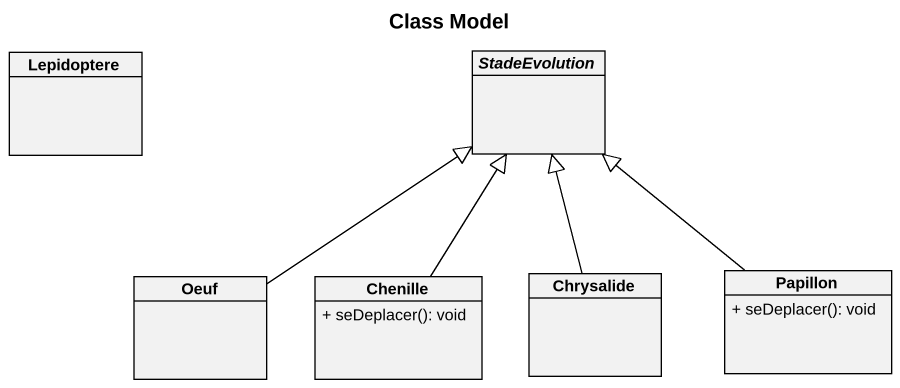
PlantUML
@startuml
title Class Model
hide circle
hide empty members
skinparam classAttributeIconSize 0
class Lepidoptere
abstract class StadeEvolution
class Oeuf
class Chenille {
  + seDeplacer(): void
}
class Chrysalide
class Papillon {
  + seDeplacer(): void
}
Oeuf -up-|> StadeEvolution
Chenille -up-|> StadeEvolution
Chrysalide -up-|> StadeEvolution
Papillon -up-|> StadeEvolution
@enduml
